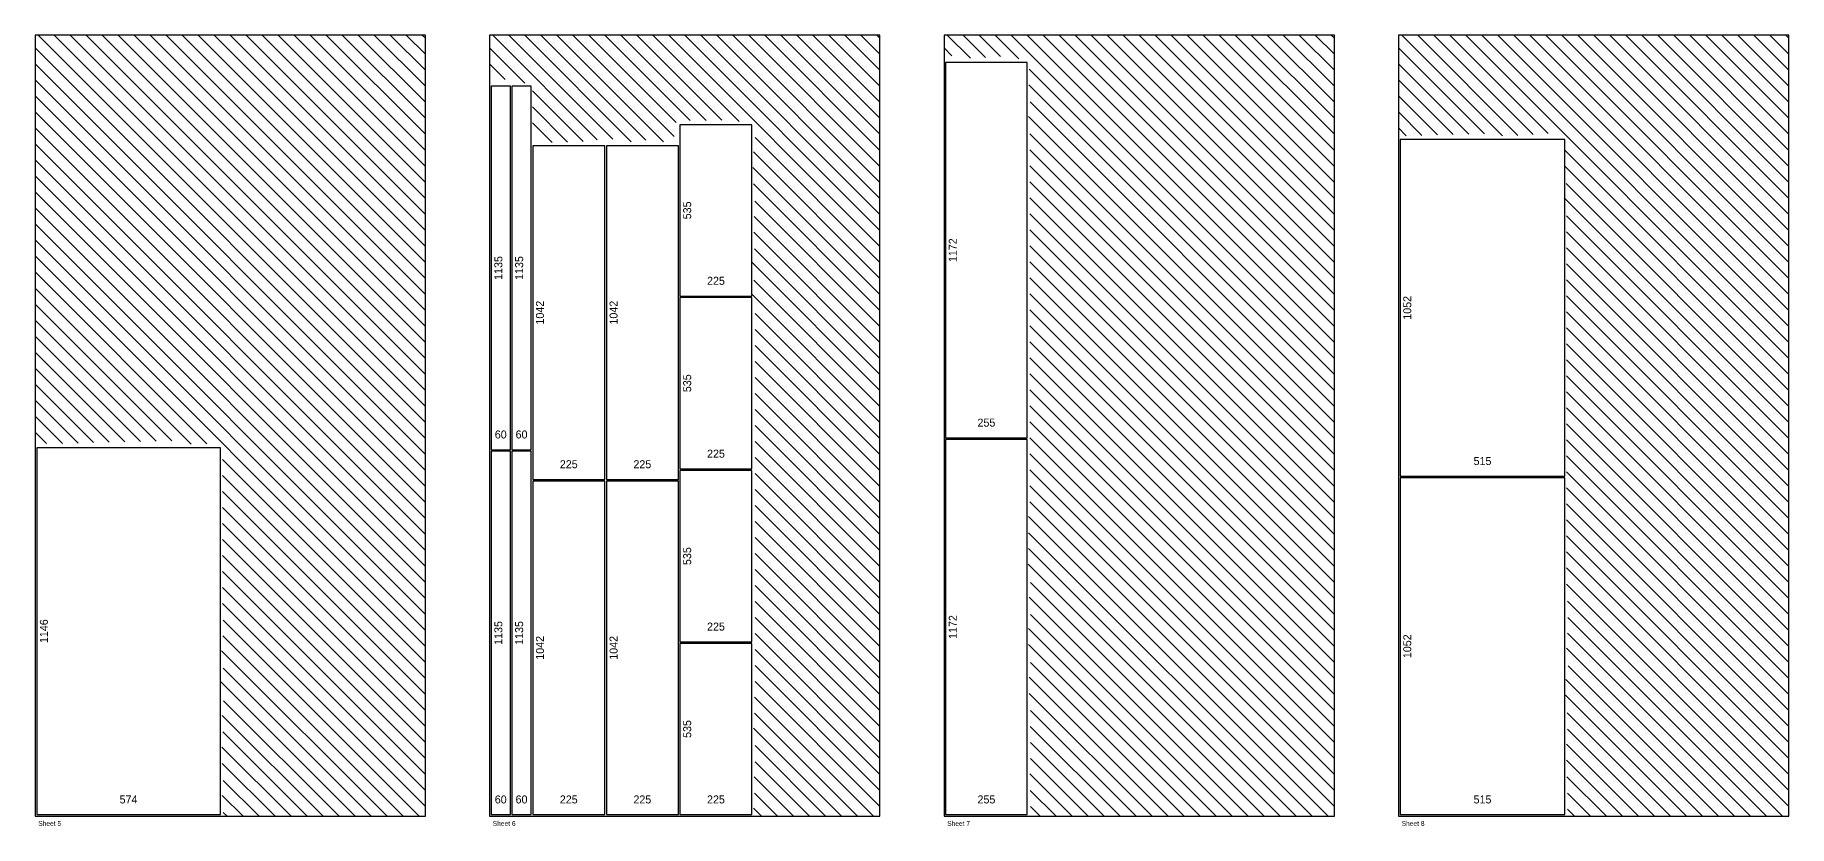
# Model space of a CAD drawing. Extents: x 0 to 11160, y -30 to 2440.
# Drawn here: x 5680 to 11160, y -30 to 2440 of the extents above; entities that cross this region are included whole.
import ezdxf
from ezdxf.enums import TextEntityAlignment as Align

# ---------------------------------------------------------------- set-up
doc = ezdxf.new("R2010")
doc.units = 0
doc.layers.get('0').update_dxf_attribs({"linetype": 'CONTINUOUS'})

msp = doc.modelspace()

# ---------------------------------------------------------------- linework, layer by layer
at = {"color": 7}
for p, q in [((6900, 2440), (5680, 2440)), ((5680, 2440), (5680, 0)), ((5690, 2440), (6900, 1230)), ((5740, 2440), (6900, 1280)), ((5790, 2440), (6900, 1330)), ((5840, 2440), (6900, 1380)), ((5890, 2440), (6900, 1430)), ((5940, 2440), (6900, 1480)), ((5990, 2440), (6900, 1530)), ((6040, 2440), (6900, 1580)), ((6090, 2440), (6900, 1630)), ((6140, 2440), (6900, 1680)), ((6190, 2440), (6900, 1730)), ((6240, 2440), (6900, 1780)), ((6290, 2440), (6900, 1830)), ((6340, 2440), (6900, 1880)), ((6390, 2440), (6900, 1930)), ((6440, 2440), (6900, 1980)), ((6490, 2440), (6900, 2030)), ((6540, 2440), (6900, 2080)), ((6590, 2440), (6900, 2130)), ((6640, 2440), (6900, 2180)), ((6690, 2440), (6900, 2230)), ((6740, 2440), (6900, 2280)), ((6790, 2440), (6900, 2330)), ((6840, 2440), (6900, 2380)), ((6890, 2440), (6900, 2430)), ((6900, 0), (6900, 2440)), ((8320, 2440), (7100, 2440)), ((7100, 2440), (7100, 0)), ((7110, 2440), (7436.7, 2113.3)), ((7160, 2440), (7484.8, 2115.2)), ((7210, 2440), (7543, 2107)), ((7260, 2440), (7588.6, 2111.4)), ((7310, 2440), (7643.3, 2106.7)), ((7360, 2440), (7676.8, 2123.2)), ((7410, 2440), (7683, 2167)), ((7460, 2440), (7726.6, 2173.4)), ((7510, 2440), (7777.3, 2172.7)), ((7560, 2440), (7826, 2174)), ((7610, 2440), (7879.8, 2170.2)), ((7660, 2440), (8320, 1780)), ((7710, 2440), (8320, 1830)), ((7760, 2440), (8320, 1880)), ((7810, 2440), (8320, 1930)), ((7860, 2440), (8320, 1980)), ((7910, 2440), (8320, 2030)), ((7960, 2440), (8320, 2080)), ((8010, 2440), (8320, 2130)), ((8060, 2440), (8320, 2180)), ((8110, 2440), (8320, 2230)), ((8160, 2440), (8320, 2280)), ((8210, 2440), (8320, 2330)), ((8260, 2440), (8320, 2380)), ((8310, 2440), (8320, 2430)), ((8320, 0), (8320, 2440)), ((9740, 2440), (8520, 2440)), ((8520, 2440), (8520, 0)), ((8530, 2440), (8602.6, 2367.4)), ((8580, 2440), (8649.6, 2370.4)), ((8630, 2440), (8696.6, 2373.4)), ((8680, 2440), (8754.2, 2365.8)), ((8730, 2440), (9740, 1430)), ((8780, 2440), (9740, 1480)), ((8830, 2440), (9740, 1530)), ((8880, 2440), (9740, 1580)), ((8930, 2440), (9740, 1630)), ((8980, 2440), (9740, 1680)), ((9030, 2440), (9740, 1730)), ((9080, 2440), (9740, 1780)), ((9130, 2440), (9740, 1830)), ((9180, 2440), (9740, 1880)), ((9230, 2440), (9740, 1930)), ((9280, 2440), (9740, 1980)), ((9330, 2440), (9740, 2030)), ((9380, 2440), (9740, 2080)), ((9430, 2440), (9740, 2130)), ((9480, 2440), (9740, 2180)), ((9530, 2440), (9740, 2230)), ((9580, 2440), (9740, 2280)), ((9630, 2440), (9740, 2330)), ((9680, 2440), (9740, 2380)), ((9730, 2440), (9740, 2430)), ((9740, 0), (9740, 2440)), ((11160, 2440), (9940, 2440)), ((9940, 2440), (9940, 0)), ((9950, 2440), (10264.6, 2125.4)), ((10000, 2440), (10313.2, 2126.8)), ((10050, 2440), (10360.8, 2129.2)), ((10100, 2440), (10407.4, 2132.6)), ((10150, 2440), (11160, 1430)), ((10200, 2440), (11160, 1480)), ((10250, 2440), (11160, 1530)), ((10300, 2440), (11160, 1580)), ((10350, 2440), (11160, 1630)), ((10400, 2440), (11160, 1680)), ((10450, 2440), (11160, 1730)), ((10500, 2440), (11160, 1780)), ((10550, 2440), (11160, 1830)), ((10600, 2440), (11160, 1880)), ((10650, 2440), (11160, 1930)), ((10700, 2440), (11160, 1980)), ((10750, 2440), (11160, 2030)), ((10800, 2440), (11160, 2080)), ((10850, 2440), (11160, 2130)), ((10900, 2440), (11160, 2180)), ((10950, 2440), (11160, 2230)), ((11000, 2440), (11160, 2280)), ((11050, 2440), (11160, 2330)), ((11100, 2440), (11160, 2380)), ((11150, 2440), (11160, 2430)), ((11160, 0), (11160, 2440)), ((5680, 2400), (6900, 1180)), ((7100, 2400), (7209.8, 2290.2)), ((8520, 2400), (8544.4, 2375.6)), ((9940, 2400), (10208.4, 2131.6)), ((5680, 2350), (6900, 1130)), ((7100, 2350), (7148.8, 2301.2)), ((8786, 2334), (9740, 1380)), ((9940, 2350), (10159.6, 2130.4)), ((5680, 2300), (6900, 1080)), ((5680, 2250), (6900, 1030)), ((7234.2, 2265.8), (7392.8, 2107.2)), ((8785.4, 2284.6), (9740, 1330)), ((9940, 2300), (10110.8, 2129.2)), ((9940, 2250), (10062, 2128)), ((5680, 2200), (6900, 980)), ((7234.2, 2215.8), (7344, 2106)), ((8788.8, 2231.2), (9740, 1280)), ((9940, 2200), (10013.2, 2126.8)), ((5680, 2150), (6900, 930)), ((7234.2, 2165.8), (7295.2, 2104.8)), ((8784.1, 2185.9), (9740, 1230)), ((9940, 2150), (9964.4, 2125.6)), ((5680, 2100), (6900, 880)), ((7929.5, 2120.5), (8320, 1730)), ((8788.4, 2131.6), (9740, 1180)), ((5680, 2050), (6900, 830)), ((7924.8, 2075.2), (8320, 1680)), ((8788.4, 2081.6), (9740, 1130)), ((8788.4, 2031.6), (9740, 1080)), ((10460.4, 2079.6), (11160, 1380)), ((10460.7, 2029.3), (11160, 1330)), ((5680, 2000), (6900, 780)), ((7923.1, 2026.9), (8320, 1630)), ((7924.4, 1975.6), (8320, 1580)), ((8788.4, 1981.6), (9740, 1030)), ((10464, 1976), (11160, 1280)), ((5680, 1950), (6900, 730)), ((7928.7, 1921.3), (8320, 1530)), ((8788.4, 1931.6), (9740, 980)), ((10458.2, 1931.8), (11160, 1230)), ((5680, 1900), (6900, 680)), ((7926.4, 1873.6), (8320, 1480)), ((8788.4, 1881.6), (9740, 930)), ((10464.6, 1875.4), (11160, 1180)), ((5680, 1850), (6900, 630)), ((7926.1, 1823.9), (8320, 1430)), ((8788.4, 1831.6), (9740, 880)), ((10464.6, 1825.4), (11160, 1130)), ((5680, 1800), (6900, 580)), ((7927.8, 1772.2), (8320, 1380)), ((8788.4, 1781.6), (9740, 830)), ((10464.6, 1775.4), (11160, 1080)), ((5680, 1750), (6900, 530)), ((5680, 1700), (6216.8, 1163.2)), ((7920.4, 1729.6), (8320, 1330)), ((8788.4, 1731.6), (9740, 780)), ((10464.6, 1725.4), (11160, 1030)), ((5680, 1650), (6168, 1162)), ((7925.6, 1674.4), (8320, 1280)), ((8788.4, 1681.6), (9740, 730)), ((10464.6, 1675.4), (11160, 980)), ((5680, 1600), (6107, 1173)), ((7920.7, 1629.3), (8320, 1230)), ((8788.4, 1631.6), (9740, 680)), ((10464.6, 1625.4), (11160, 930)), ((5680, 1550), (6058.2, 1171.8)), ((7929.6, 1570.4), (8320, 1180)), ((8788.4, 1581.6), (9740, 630)), ((10464.6, 1575.4), (11160, 880)), ((5680, 1500), (6009.4, 1170.6)), ((7929.6, 1520.4), (8320, 1130)), ((8788.4, 1531.6), (9740, 580)), ((8788.4, 1481.6), (9740, 530)), ((10464.6, 1525.4), (11160, 830)), ((5680, 1450), (5960.6, 1169.4)), ((7929.6, 1470.4), (8320, 1080)), ((8788.4, 1431.6), (9740, 480)), ((10464.6, 1475.4), (11160, 780)), ((10464.6, 1425.4), (11160, 730)), ((5680, 1400), (5911.8, 1168.2)), ((7929.6, 1420.4), (8320, 1030)), ((7929.6, 1370.4), (8320, 980)), ((8788.4, 1381.6), (9740, 430)), ((10464.6, 1375.4), (11160, 680)), ((5680, 1350), (5863, 1167)), ((7929.6, 1320.4), (8320, 930)), ((8788.4, 1331.6), (9740, 380)), ((10464.6, 1325.4), (11160, 630)), ((5680, 1300), (5814.2, 1165.8)), ((7929.6, 1270.4), (8320, 880)), ((8788.4, 1281.6), (9740, 330)), ((10464.6, 1275.4), (11160, 580)), ((5680, 1250), (5765.4, 1164.6)), ((7929.6, 1220.4), (8320, 830)), ((8788.4, 1231.6), (9740, 280)), ((10464.6, 1225.4), (11160, 530)), ((5680, 1200), (5716, 1164)), ((7929.6, 1170.4), (8320, 780)), ((8788.4, 1181.6), (9740, 230)), ((10464.6, 1175.4), (11160, 480)), ((6265.6, 1114.4), (6900, 480)), ((7929.6, 1120.4), (8320, 730)), ((8788.4, 1131.6), (9740, 180)), ((10464.6, 1125.4), (11160, 430)), ((6265.6, 1064.4), (6900, 430)), ((7929.6, 1070.4), (8320, 680)), ((8788.4, 1081.6), (9740, 130)), ((10464.6, 1075.4), (11160, 380)), ((6265.6, 1014.4), (6900, 380)), ((7929.6, 1020.4), (8320, 630)), ((8788.4, 1031.6), (9740, 80)), ((10464.6, 1025.4), (11160, 330)), ((6265.6, 964.4), (6900, 330)), ((7929.6, 970.4), (8320, 580)), ((8784, 936), (9720, 0)), ((8788.4, 981.6), (9740, 30)), ((10464.6, 975.4), (11160, 280)), ((6265.6, 914.4), (6900, 280)), ((7929.6, 920.4), (8320, 530)), ((8784.5, 885.5), (9670, 0)), ((10464.6, 925.4), (11160, 230)), ((6265.6, 864.4), (6900, 230)), ((7929.6, 870.4), (8320, 480)), ((8784, 836), (9620, 0)), ((10464.6, 875.4), (11160, 180)), ((10464.6, 825.4), (11160, 130)), ((6265.6, 814.4), (6900, 180)), ((7929.6, 820.4), (8320, 430)), ((7929.6, 770.4), (8320, 380)), ((8782.5, 787.5), (9570, 0)), ((10464.6, 775.4), (11160, 80)), ((6265.6, 764.4), (6900, 130)), ((6265.6, 714.4), (6900, 80)), ((7929.6, 720.4), (8320, 330)), ((8790, 730), (9520, 0)), ((10464.6, 725.4), (11160, 30)), ((6265.6, 664.4), (6900, 30)), ((7929.6, 670.4), (8320, 280)), ((8786, 684), (9470, 0)), ((10468, 672), (11140, 0)), ((6268, 612), (6880, 0)), ((7929.6, 620.4), (8320, 230)), ((8790, 630), (9420, 0)), ((10469, 621), (11090, 0)), ((6266.5, 563.5), (6830, 0)), ((7929.6, 570.4), (8320, 180)), ((8783.5, 586.5), (9370, 0)), ((10468, 572), (11040, 0)), ((6263, 517), (6780, 0)), ((7929.6, 520.4), (8320, 130)), ((8784, 536), (9320, 0)), ((10465, 525), (10990, 0)), ((6268, 462), (6730, 0)), ((7929.6, 470.4), (8320, 80)), ((8790, 480), (9270, 0)), ((10470, 470), (10940, 0)), ((6260, 420), (6680, 0)), ((7929.6, 420.4), (8320, 30)), ((8786, 434), (9220, 0)), ((10462.5, 427.5), (10890, 0)), ((6269, 361), (6630, 0)), ((7928, 372), (8300, 0)), ((8786.5, 383.5), (9170, 0)), ((8790, 330), (9120, 0)), ((10462, 378), (10840, 0)), ((6265, 315), (6580, 0)), ((7925, 275), (8200, 0)), ((7928, 322), (8250, 0)), ((8789.5, 280.5), (9070, 0)), ((10467, 323), (10790, 0)), ((6266.5, 263.5), (6530, 0)), ((7929.5, 220.5), (8150, 0)), ((8790, 230), (9020, 0)), ((10465, 225), (10690, 0)), ((10468, 272), (10740, 0)), ((6264, 216), (6480, 0)), ((6265, 165), (6430, 0)), ((7930, 170), (8100, 0)), ((8790, 180), (8970, 0)), ((10465, 175), (10640, 0)), ((6268, 112), (6380, 0)), ((7926.5, 123.5), (8050, 0)), ((8788, 132), (8920, 0)), ((10466.5, 123.5), (10590, 0)), ((6265, 65), (6330, 0)), ((7928, 72), (8000, 0)), ((8789.5, 80.5), (8870, 0)), ((10468, 72), (10540, 0)), ((5680, 0), (6900, 0)), ((6268, 12), (6280, 0)), ((7100, 0), (8320, 0)), ((7924.5, 25.5), (7950, 0)), ((8520, 0), (9740, 0)), ((8790, 30), (8820, 0)), ((9940, 0), (11160, 0)), ((10468, 22), (10490, 0))]:
    msp.add_line(p, q, dxfattribs=at)
at = {"color": 30}
for p, q in [((8780, 2354), (8525, 2354)), ((8525, 2354), (8525, 1182)), ((8780, 1182), (8780, 2354)), ((7165, 2280), (7105, 2280)), ((7105, 2280), (7105, 1145)), ((7165, 1145), (7165, 2280)), ((7230, 2280), (7170, 2280)), ((7170, 2280), (7170, 1145)), ((7230, 1145), (7230, 2280)), ((7920, 2160), (7695, 2160)), ((7695, 2160), (7695, 1625)), ((7920, 1625), (7920, 2160)), ((7460, 2094), (7235, 2094)), ((7235, 2094), (7235, 1052)), ((7460, 1052), (7460, 2094)), ((7690, 2094), (7465, 2094)), ((7465, 2094), (7465, 1052)), ((7690, 1052), (7690, 2094)), ((10460, 2114), (9945, 2114)), ((9945, 2114), (9945, 1062)), ((10460, 1062), (10460, 2114)), ((7695, 1625), (7920, 1625)), ((7920, 1620), (7695, 1620)), ((7695, 1620), (7695, 1085)), ((7920, 1085), (7920, 1620)), ((6259, 1151), (5685, 1151)), ((5685, 1151), (5685, 5)), ((6259, 5), (6259, 1151)), ((8525, 1182), (8780, 1182)), ((8780, 1177), (8525, 1177)), ((8525, 1177), (8525, 5)), ((8780, 5), (8780, 1177)), ((7105, 1145), (7165, 1145)), ((7165, 1140), (7105, 1140)), ((7105, 1140), (7105, 5)), ((7165, 5), (7165, 1140)), ((7170, 1145), (7230, 1145)), ((7230, 1140), (7170, 1140)), ((7170, 1140), (7170, 5)), ((7230, 5), (7230, 1140)), ((7235, 1052), (7460, 1052)), ((7460, 1047), (7235, 1047)), ((7235, 1047), (7235, 5)), ((7460, 5), (7460, 1047)), ((7465, 1052), (7690, 1052)), ((7690, 1047), (7465, 1047)), ((7465, 1047), (7465, 5)), ((7690, 5), (7690, 1047)), ((7695, 1085), (7920, 1085)), ((7920, 1080), (7695, 1080)), ((7695, 1080), (7695, 545)), ((7920, 545), (7920, 1080)), ((9945, 1062), (10460, 1062)), ((10460, 1057), (9945, 1057)), ((9945, 1057), (9945, 5)), ((10460, 5), (10460, 1057)), ((7695, 545), (7920, 545)), ((7920, 540), (7695, 540)), ((7695, 540), (7695, 5)), ((7920, 5), (7920, 540)), ((5685, 5), (6259, 5)), ((7105, 5), (7165, 5)), ((7170, 5), (7230, 5)), ((7235, 5), (7460, 5)), ((7465, 5), (7690, 5)), ((7695, 5), (7920, 5)), ((8525, 5), (8780, 5)), ((9945, 5), (10460, 5))]:
    msp.add_line(p, q, dxfattribs=at)

# ---------------------------------------------------------------- texts
at = {"color": 7}
for s, p in [('535', (7730, 1892.5)), ('1172', (8560, 1768)), ('1135', (7140, 1712.5)), ('1135', (7205, 1712.5)), ('1042', (7270, 1573)), ('1042', (7500, 1573)), ('1052', (9980, 1588)), ('535', (7730, 1352.5)), ('535', (7730, 812.5)), ('1146', (5720, 578)), ('1135', (7140, 572.5)), ('1135', (7205, 572.5)), ('1172', (8560, 591)), ('1042', (7270, 526)), ('1042', (7500, 526)), ('1052', (9980, 531)), ('535', (7730, 272.5))]:
    msp.add_text(s, height=25, rotation=90, dxfattribs=at).set_placement(p, align=Align.CENTER)
for s, p in [('225', (7807.5, 1660)), ('255', (8652.5, 1217)), ('60', (7135, 1180)), ('60', (7200, 1180)), ('225', (7347.5, 1087)), ('225', (7577.5, 1087)), ('225', (7807.5, 1120)), ('515', (10202.5, 1097)), ('225', (7807.5, 580)), ('574', (5972, 40)), ('60', (7135, 40)), ('60', (7200, 40)), ('225', (7347.5, 40)), ('225', (7577.5, 40)), ('225', (7807.5, 40)), ('255', (8652.5, 40)), ('515', (10202.5, 40))]:
    msp.add_text(s, height=25, dxfattribs=at).set_placement(p, align=Align.CENTER)
for s, p in [('Sheet 5', (5690, -30)), ('Sheet 6', (7110, -30)), ('Sheet 7', (8530, -30)), ('Sheet 8', (9950, -30))]:
    msp.add_text(s, height=15).set_placement(p)

doc.saveas('drawing.dxf')
